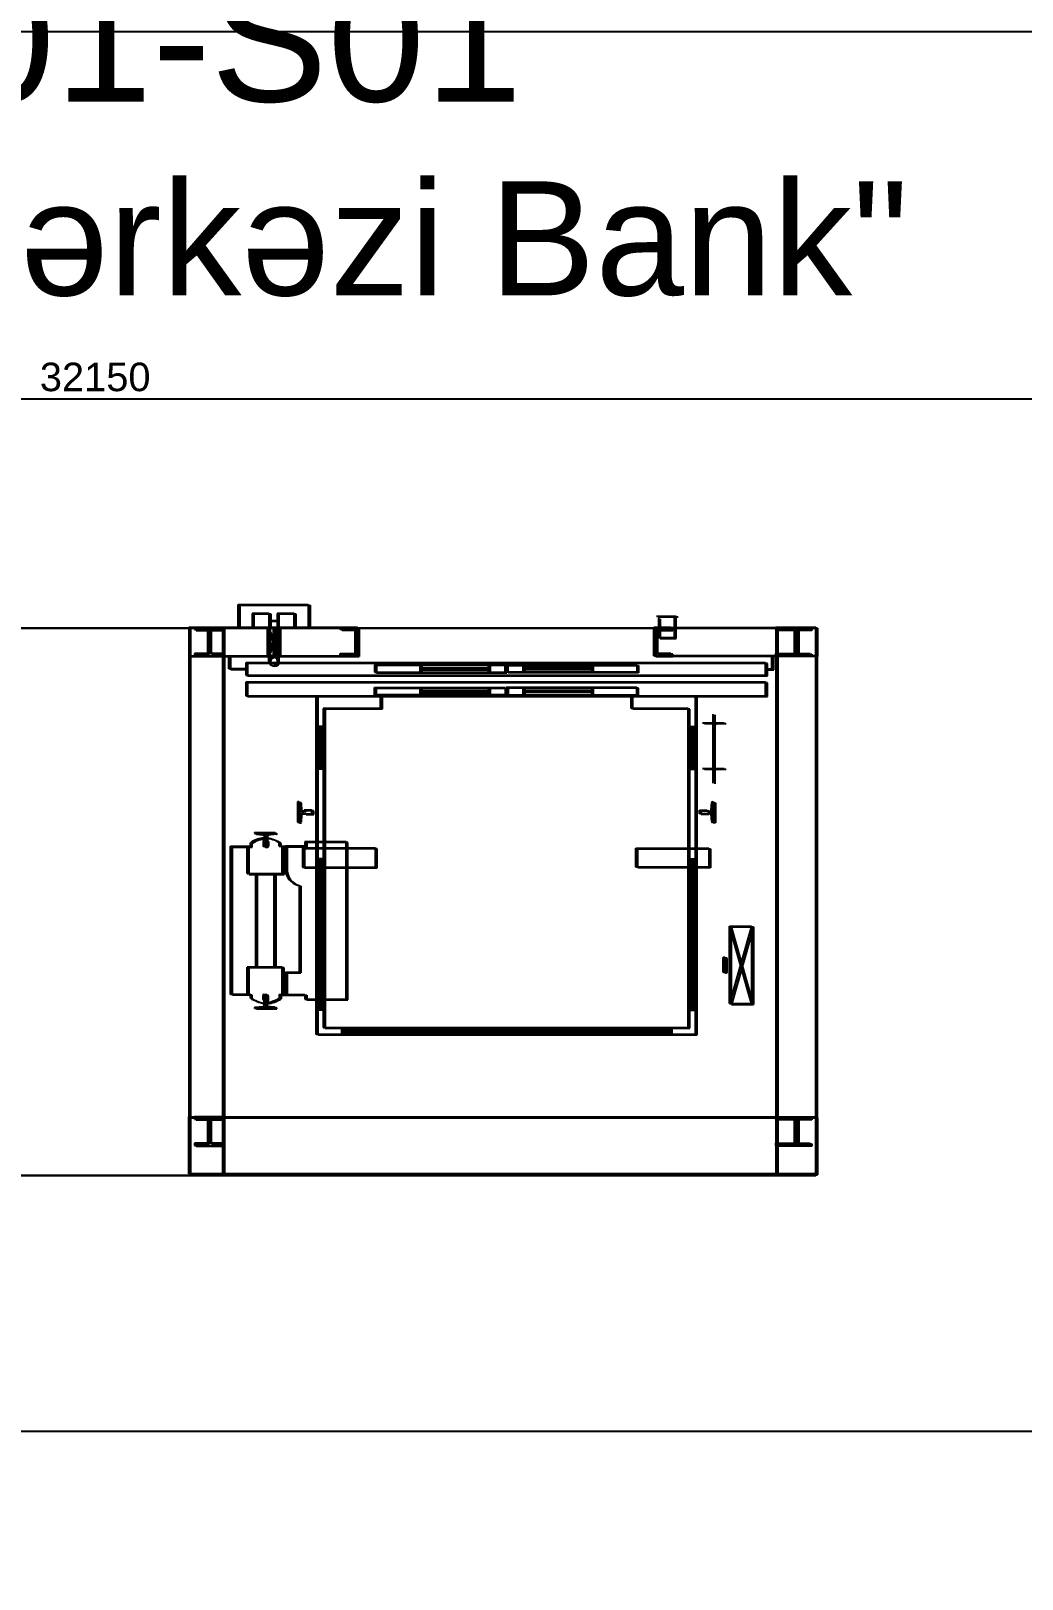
# Model space of a CAD drawing. Header units: millimetres. Extents: x 1179129 to 1254729, y -52846 to 614.
# Drawn here: x 1213480 to 1217827, y -29143 to -22354 of the extents above; entities that cross this region are included whole.
import ezdxf

# ---------------------------------------------------------------- set-up
doc = ezdxf.new("R2010")
doc.units = ezdxf.units.MM
doc.styles.get("Standard").update_dxf_attribs({"font": 'arial.ttf'})
doc.dimstyles.new('ISO-25', dxfattribs={"dimscale": 50, "dimtxt": 2.5, "dimasz": 2.5, "dimexe": 1.25, "dimexo": 0.625, "dimtad": 1, "dimdec": 0, "dimtxsty": 'Standard', "dimcen": 2.5, "dimazin": 3, "dimtfac": 1, "dimtdec": 0, "dimtmove": 0, "dimatfit": 3})

# ---------------------------------------------------------------- blocks, each defined once
blk = doc.blocks.new('*D562')
at = {"color": 0, "lineweight": -2, "transparency": 16777216}
for p, q in [((1186067.1, -29111.3), (1186067.1, -28430.9)), ((1229837.1, -28876.2), (1229837.1, -28430.9)), ((1186192.1, -28493.4), (1229712.1, -28493.4))]:
    blk.add_line(p, q, dxfattribs=at)
at = {"color": 0, "transparency": 16777216}
for points in [[(1186192.1, -28472.6), (1186192.1, -28514.2), (1186067.1, -28493.4)], [(1229712.1, -28472.6), (1229712.1, -28514.2), (1229837.1, -28493.4)]]:
    blk.add_solid(points, dxfattribs=at)
at = {"layer": 'Defpoints', "color": 0, "transparency": 16777216}
for p in [(1229837.1, -28493.4), (1229837.1, -28907.5), (1186067.1, -29142.6)]:
    blk.add_point(p, dxfattribs=at)
at = {"color": 0, "transparency": 16777216, "insert": (1207952.1, -28398.3), "char_height": 125, "attachment_point": 5}
blk.add_mtext('43770', dxfattribs=at)
blk = doc.blocks.new('*D575')
at = {"color": 0, "lineweight": -2, "transparency": 16777216}
for p, q in [((1197687.1, -24246.3), (1197687.1, -23904.6)), ((1229837.1, -24246.3), (1229837.1, -23904.6)), ((1197812.1, -23967.1), (1229712.1, -23967.1))]:
    blk.add_line(p, q, dxfattribs=at)
at = {"color": 0, "transparency": 16777216}
for points in [[(1197812.1, -23946.3), (1197812.1, -23987.9), (1197687.1, -23967.1)], [(1229712.1, -23946.3), (1229712.1, -23987.9), (1229837.1, -23967.1)]]:
    blk.add_solid(points, dxfattribs=at)
at = {"layer": 'Defpoints', "color": 0, "transparency": 16777216}
for p in [(1229837.1, -23967.1), (1197687.1, -24277.6), (1229837.1, -24277.6)]:
    blk.add_point(p, dxfattribs=at)
at = {"color": 0, "transparency": 16777216, "insert": (1213762.1, -23872), "char_height": 125, "attachment_point": 5}
blk.add_mtext('32150', dxfattribs=at)

msp = doc.modelspace()

# ---------------------------------------------------------------- linework, layer by layer
for p, q in [((1214389, -24969.4), (1214389, -24869.4)), ((1214389, -24869.4), (1214696.1, -24869.4)), ((1214397.3, -24972.6), (1214397.3, -24872.6)), ((1214397.3, -24872.6), (1214704.5, -24872.6)), ((1214525.2, -24908.3), (1214449.9, -24908.3)), ((1214449.9, -24908.3), (1214449.9, -24969.4)), ((1214533.6, -24911.5), (1214458.2, -24911.5)), ((1214458.2, -24911.5), (1214458.2, -24972.6)), ((1214525.2, -24969.7), (1214525.2, -24908.3)), ((1214533.6, -24972.9), (1214533.6, -24911.5)), ((1214635.2, -24908.3), (1214559.9, -24908.3)), ((1214559.9, -24908.3), (1214559.9, -24969.4)), ((1214643.6, -24911.5), (1214568.2, -24911.5)), ((1214568.2, -24911.5), (1214568.2, -24972.6)), ((1214635.2, -24969.4), (1214635.2, -24908.3)), ((1214643.6, -24972.6), (1214643.6, -24911.5)), ((1214696.1, -24869.4), (1214696.1, -24969.4)), ((1214704.5, -24872.6), (1214704.5, -24972.6)), ((1214180.4, -24972.6), (1213480.4, -24972.6)), ((1214912.1, -24969.4), (1214172.1, -24969.4)), ((1214172.1, -24969.4), (1214172.1, -25094.4)), ((1214322.1, -24969.4), (1214172.1, -24969.4)), ((1214172.1, -24969.4), (1214172.1, -27366.3)), ((1214920.4, -24972.6), (1214180.4, -24972.6)), ((1214180.4, -24972.6), (1214180.4, -25097.6)), ((1214330.4, -24972.6), (1214180.4, -24972.6)), ((1214180.4, -24972.6), (1214180.4, -27369.4)), ((1214322.1, -24969.4), (1214197.1, -24969.4)), ((1214197.1, -24969.4), (1214197.1, -24979.4)), ((1214197.1, -24979.4), (1214254.6, -24979.4)), ((1214330.4, -24972.6), (1214205.4, -24972.6)), ((1214205.4, -24972.6), (1214205.4, -24982.6)), ((1214254.6, -24979.4), (1214254.6, -25084.4)), ((1214264.6, -25084.4), (1214264.6, -24979.4)), ((1214264.6, -24979.4), (1214322.1, -24979.4)), ((1214322.1, -27366.3), (1214322.1, -24969.4)), ((1214322.1, -24979.4), (1214322.1, -24969.4)), ((1214330.4, -27369.4), (1214330.4, -24972.6)), ((1214330.4, -24982.6), (1214330.4, -24972.6)), ((1214517.1, -24969.4), (1214567.1, -24969.4)), ((1214517.1, -25094.4), (1214517.1, -24969.4)), ((1214517.1, -25094.4), (1214567.1, -24969.4)), ((1214567.1, -25094.4), (1214517.1, -24969.4)), ((1214523.1, -25094.4), (1214523.1, -24969.4)), ((1214559.9, -24941), (1214525.2, -24941)), ((1214525.4, -24972.6), (1214575.4, -24972.6)), ((1214525.4, -25097.6), (1214525.4, -24972.6)), ((1214525.4, -25097.6), (1214575.4, -24972.6)), ((1214575.4, -25097.6), (1214525.4, -24972.6)), ((1214531.4, -25097.6), (1214531.4, -24972.6)), ((1214568.2, -24944.2), (1214533.6, -24944.2)), ((1214542.6, -24969.4), (1214542.6, -25094.4)), ((1214550.9, -24972.6), (1214550.9, -25097.6)), ((1214561.1, -25094.4), (1214561.1, -24969.4)), ((1214567.1, -24969.4), (1214567.1, -25094.4)), ((1214569.4, -25097.6), (1214569.4, -24972.6)), ((1214575.4, -24972.6), (1214575.4, -25097.6)), ((1214837.1, -24979.4), (1214837.1, -24969.4)), ((1214837.1, -24969.4), (1214912.1, -24969.4)), ((1214902.1, -24979.4), (1214837.1, -24979.4)), ((1214845.4, -24982.6), (1214845.4, -24972.6)), ((1214845.4, -24972.6), (1214920.4, -24972.6)), ((1214902.1, -25084.4), (1214902.1, -24979.4)), ((1214912.1, -25094.4), (1214912.1, -24969.4)), ((1214912.1, -24969.4), (1214912.1, -25094.4)), ((1214920.4, -25097.6), (1214920.4, -24972.6)), ((1214920.4, -24972.6), (1214920.4, -25097.6)), ((1216212.1, -25094.4), (1216212.1, -24969.4)), ((1216212.1, -24969.4), (1216327.1, -24969.4)), ((1216287.1, -24969.4), (1216212.1, -24969.4)), ((1216212.1, -24969.4), (1216212.1, -25094.4)), ((1216220.4, -25097.6), (1216220.4, -24972.6)), ((1216220.4, -24972.6), (1216335.4, -24972.6)), ((1216295.4, -24972.6), (1216220.4, -24972.6)), ((1216220.4, -24972.6), (1216220.4, -25097.6)), ((1216222.1, -25084.4), (1216222.1, -24979.4)), ((1216222.1, -24979.4), (1216287.1, -24979.4)), ((1216310.8, -24922.1), (1216223.3, -24922.1)), ((1216310.8, -24922.1), (1216223.3, -24922.1)), ((1216319.1, -24925.2), (1216231.6, -24925.2)), ((1216319.1, -24925.2), (1216231.6, -24925.2)), ((1216232.1, -24928.5), (1216232.1, -25014.4)), ((1216240.4, -24931.6), (1216240.4, -25017.6)), ((1216287.1, -24979.4), (1216287.1, -24969.4)), ((1216295.4, -24982.6), (1216295.4, -24972.6)), ((1216302.1, -25014.4), (1216302.1, -24922.1)), ((1216310.4, -25017.6), (1216310.4, -24925.2)), ((1216327.1, -24969.4), (1216922.1, -24969.4)), ((1216335.4, -24972.6), (1216930.4, -24972.6)), ((1216922.1, -24969.4), (1216747.1, -24969.4)), ((1216747.1, -24969.4), (1216747.1, -27366.3)), ((1216747.1, -24979.4), (1216747.1, -24969.4)), ((1216747.1, -24969.4), (1216897.1, -24969.4)), ((1216829.6, -24979.4), (1216747.1, -24979.4)), ((1216930.4, -24972.6), (1216755.4, -24972.6)), ((1216755.4, -24972.6), (1216755.4, -27369.4)), ((1216755.4, -24982.6), (1216755.4, -24972.6)), ((1216755.4, -24972.6), (1216905.4, -24972.6)), ((1216829.6, -25084.4), (1216829.6, -24979.4)), ((1216897.1, -24979.4), (1216839.6, -24979.4)), ((1216839.6, -24979.4), (1216839.6, -25084.4)), ((1216897.1, -24969.4), (1216897.1, -24979.4)), ((1216905.4, -24972.6), (1216905.4, -24982.6)), ((1216922.1, -27366.3), (1216922.1, -24969.4)), ((1216922.1, -24969.4), (1216922.1, -25094.4)), ((1216930.4, -27369.4), (1216930.4, -24972.6)), ((1216930.4, -24972.6), (1216930.4, -25097.6)), ((1214205.4, -24982.6), (1214262.9, -24982.6)), ((1214262.9, -24982.6), (1214262.9, -25087.6)), ((1214272.9, -25087.6), (1214272.9, -24982.6)), ((1214272.9, -24982.6), (1214330.4, -24982.6)), ((1214910.4, -24982.6), (1214845.4, -24982.6)), ((1214910.4, -25087.6), (1214910.4, -24982.6)), ((1216230.4, -25087.6), (1216230.4, -24982.6)), ((1216230.4, -24982.6), (1216295.4, -24982.6)), ((1216232.1, -25014.4), (1216302.1, -25014.4)), ((1216240.4, -25017.6), (1216310.4, -25017.6)), ((1216837.9, -24982.6), (1216755.4, -24982.6)), ((1216837.9, -25087.6), (1216837.9, -24982.6)), ((1216905.4, -24982.6), (1216847.9, -24982.6)), ((1216847.9, -24982.6), (1216847.9, -25087.6)), ((1214172.1, -25094.4), (1214912.1, -25094.4)), ((1214180.4, -25097.6), (1214920.4, -25097.6)), ((1214254.6, -25084.4), (1214197.1, -25084.4)), ((1214197.1, -25084.4), (1214197.1, -25094.4)), ((1214197.1, -25094.4), (1214322.1, -25094.4)), ((1214262.9, -25087.6), (1214205.4, -25087.6)), ((1214205.4, -25087.6), (1214205.4, -25097.6)), ((1214205.4, -25097.6), (1214330.4, -25097.6)), ((1214322.1, -25084.4), (1214264.6, -25084.4)), ((1214330.4, -25087.6), (1214272.9, -25087.6)), ((1214322.1, -25094.4), (1214322.1, -25084.4)), ((1214330.4, -25097.6), (1214330.4, -25087.6)), ((1214348.9, -25151.9), (1214348.9, -25094.4)), ((1214357.2, -25155.1), (1214357.2, -25097.6)), ((1214567.1, -25094.4), (1214517.1, -25094.4)), ((1214523.1, -25118), (1214523.1, -25094.4)), ((1214575.4, -25097.6), (1214525.4, -25097.6)), ((1214531.4, -25121.2), (1214531.4, -25097.6)), ((1214561.1, -25118), (1214561.1, -25094.4)), ((1214569.4, -25121.2), (1214569.4, -25097.6)), ((1214837.1, -25084.4), (1214902.1, -25084.4)), ((1214837.1, -25094.4), (1214837.1, -25084.4)), ((1214912.1, -25094.4), (1214837.1, -25094.4)), ((1214845.4, -25087.6), (1214910.4, -25087.6)), ((1214845.4, -25097.6), (1214845.4, -25087.6)), ((1214920.4, -25097.6), (1214845.4, -25097.6)), ((1216922.1, -25094.4), (1216212.1, -25094.4)), ((1216212.1, -25094.4), (1216287.1, -25094.4)), ((1216930.4, -25097.6), (1216220.4, -25097.6)), ((1216220.4, -25097.6), (1216295.4, -25097.6)), ((1216287.1, -25084.4), (1216222.1, -25084.4)), ((1216295.4, -25087.6), (1216230.4, -25087.6)), ((1216287.1, -25094.4), (1216287.1, -25084.4)), ((1216295.4, -25097.6), (1216295.4, -25087.6)), ((1216729.4, -25151.9), (1216729.4, -25094.4)), ((1216737.8, -25155.1), (1216737.8, -25097.6)), ((1216747.1, -25094.4), (1216747.1, -25084.4)), ((1216747.1, -25084.4), (1216829.6, -25084.4)), ((1216897.1, -25094.4), (1216747.1, -25094.4)), ((1216755.4, -25097.6), (1216755.4, -25087.6)), ((1216755.4, -25087.6), (1216837.9, -25087.6)), ((1216905.4, -25097.6), (1216755.4, -25097.6)), ((1216839.6, -25084.4), (1216897.1, -25084.4)), ((1216847.9, -25087.6), (1216905.4, -25087.6)), ((1216897.1, -25084.4), (1216897.1, -25094.4)), ((1216905.4, -25087.6), (1216905.4, -25097.6)), ((1214422.1, -25151.9), (1214348.9, -25151.9)), ((1214430.4, -25155.1), (1214357.2, -25155.1)), ((1214422.1, -25124.4), (1214422.1, -25179.4)), ((1216702.1, -25124.4), (1214422.1, -25124.4)), ((1214422.1, -25179.4), (1216702.1, -25179.4)), ((1214430.4, -25127.6), (1214430.4, -25182.6)), ((1216710.4, -25127.6), (1214430.4, -25127.6)), ((1214430.4, -25182.6), (1216710.4, -25182.6)), ((1215559.6, -25133.4), (1214987.1, -25133.4)), ((1214987.1, -25133.4), (1214987.1, -25165.4)), ((1214987.1, -25165.4), (1215559.6, -25165.4)), ((1215567.9, -25136.6), (1214995.4, -25136.6)), ((1214995.4, -25136.6), (1214995.4, -25168.6)), ((1214995.4, -25168.6), (1215567.9, -25168.6)), ((1215186.1, -25133.4), (1215186.1, -25165.4)), ((1215186.1, -25146.9), (1215486.1, -25146.9)), ((1215486.1, -25149.4), (1215186.1, -25149.4)), ((1215186.1, -25151.9), (1215486.1, -25151.9)), ((1215194.4, -25136.6), (1215194.4, -25168.6)), ((1215194.4, -25150.1), (1215494.4, -25150.1)), ((1215494.4, -25152.6), (1215194.4, -25152.6)), ((1215194.4, -25155.1), (1215494.4, -25155.1)), ((1215486.1, -25133.4), (1215486.1, -25165.4)), ((1215494.4, -25136.6), (1215494.4, -25168.6)), ((1215559.6, -25165.4), (1215559.6, -25133.4)), ((1215564.6, -25165.4), (1215564.6, -25133.4)), ((1215564.6, -25133.4), (1216137.1, -25133.4)), ((1216137.1, -25165.4), (1215564.6, -25165.4)), ((1215567.9, -25168.6), (1215567.9, -25136.6)), ((1215572.9, -25168.6), (1215572.9, -25136.6)), ((1215572.9, -25136.6), (1216145.4, -25136.6)), ((1216145.4, -25168.6), (1215572.9, -25168.6)), ((1215638.1, -25133.4), (1215638.1, -25165.4)), ((1215938.1, -25146.9), (1215638.1, -25146.9)), ((1215938.1, -25149.4), (1215638.1, -25149.4)), ((1215938.1, -25151.9), (1215638.1, -25151.9)), ((1215646.4, -25136.6), (1215646.4, -25168.6)), ((1215946.4, -25150.1), (1215646.4, -25150.1)), ((1215946.4, -25152.6), (1215646.4, -25152.6)), ((1215946.4, -25155.1), (1215646.4, -25155.1)), ((1215938.1, -25133.4), (1215938.1, -25165.4)), ((1215946.4, -25136.6), (1215946.4, -25168.6)), ((1216137.1, -25133.4), (1216137.1, -25165.4)), ((1216145.4, -25136.6), (1216145.4, -25168.6)), ((1216702.1, -25179.4), (1216702.1, -25124.4)), ((1216702.1, -25151.9), (1216729.4, -25151.9)), ((1216710.4, -25182.6), (1216710.4, -25127.6)), ((1216710.4, -25155.1), (1216737.8, -25155.1)), ((1214422.1, -25209.4), (1214422.1, -25269.4)), ((1216702.1, -25209.4), (1214422.1, -25209.4)), ((1214430.4, -25212.6), (1214430.4, -25272.6)), ((1216710.4, -25212.6), (1214430.4, -25212.6)), ((1214987.1, -25233.4), (1215559.6, -25233.4)), ((1214987.1, -25265.4), (1214987.1, -25233.4)), ((1214995.4, -25236.6), (1215567.9, -25236.6)), ((1214995.4, -25268.6), (1214995.4, -25236.6)), ((1215186.1, -25233.4), (1215186.1, -25265.4)), ((1215186.1, -25246.9), (1215486.1, -25246.9)), ((1215486.1, -25249.4), (1215186.1, -25249.4)), ((1215186.1, -25251.9), (1215486.1, -25251.9)), ((1215194.4, -25236.6), (1215194.4, -25268.6)), ((1215194.4, -25250.1), (1215494.4, -25250.1)), ((1215494.4, -25252.6), (1215194.4, -25252.6)), ((1215486.1, -25233.4), (1215486.1, -25265.4)), ((1215494.4, -25236.6), (1215494.4, -25268.6)), ((1215559.6, -25233.4), (1215559.6, -25265.4)), ((1216137.1, -25233.4), (1215564.6, -25233.4)), ((1215564.6, -25233.4), (1215564.6, -25265.4)), ((1215567.9, -25236.6), (1215567.9, -25268.6)), ((1216145.4, -25236.6), (1215572.9, -25236.6)), ((1215572.9, -25236.6), (1215572.9, -25268.6)), ((1215638.1, -25233.4), (1215638.1, -25265.4)), ((1215938.1, -25246.9), (1215638.1, -25246.9)), ((1215938.1, -25249.4), (1215638.1, -25249.4)), ((1215938.1, -25251.9), (1215638.1, -25251.9)), ((1215646.4, -25236.6), (1215646.4, -25268.6)), ((1215946.4, -25250.1), (1215646.4, -25250.1)), ((1215946.4, -25252.6), (1215646.4, -25252.6)), ((1215938.1, -25233.4), (1215938.1, -25265.4)), ((1215946.4, -25236.6), (1215946.4, -25268.6)), ((1216137.1, -25265.4), (1216137.1, -25233.4)), ((1216145.4, -25268.6), (1216145.4, -25236.6)), ((1216702.1, -25269.4), (1216702.1, -25209.4)), ((1216710.4, -25272.6), (1216710.4, -25212.6)), ((1214422.1, -25269.4), (1216702.1, -25269.4)), ((1214430.4, -25272.6), (1216710.4, -25272.6)), ((1214731.1, -25912.4), (1214731.1, -25269.4)), ((1214739.4, -25915.6), (1214739.4, -25272.6)), ((1215559.6, -25265.4), (1214987.1, -25265.4)), ((1215567.9, -25268.6), (1214995.4, -25268.6)), ((1215012.1, -25269.4), (1215012.1, -25324.4)), ((1215020.4, -25272.6), (1215020.4, -25327.6)), ((1215194.4, -25255.1), (1215494.4, -25255.1)), ((1215564.6, -25265.4), (1216137.1, -25265.4)), ((1215572.9, -25268.6), (1216145.4, -25268.6)), ((1215946.4, -25255.1), (1215646.4, -25255.1)), ((1216112.1, -25324.4), (1216112.1, -25269.4)), ((1216120.4, -25327.6), (1216120.4, -25272.6)), ((1216393.1, -25269.4), (1216393.1, -26754.4)), ((1216401.4, -25272.6), (1216401.4, -26757.6)), ((1215012.1, -25324.4), (1214762.1, -25324.4)), ((1214762.1, -25324.4), (1214762.1, -25912.4)), ((1215020.4, -25327.6), (1214770.4, -25327.6)), ((1214770.4, -25327.6), (1214770.4, -25915.6)), ((1216362.1, -25324.4), (1216112.1, -25324.4)), ((1216370.4, -25327.6), (1216120.4, -25327.6)), ((1216362.1, -26724.4), (1216362.1, -25324.4)), ((1216370.4, -26727.6), (1216370.4, -25327.6)), ((1216473.1, -25652.6), (1216473.1, -25349.3)), ((1216481.4, -25655.8), (1216481.4, -25352.4)), ((1214762.1, -25404.4), (1214731.1, -25404.4)), ((1214770.4, -25407.6), (1214739.4, -25407.6)), ((1214741.6, -25404.4), (1214741.6, -25588.4)), ((1214746.6, -25404.4), (1214746.6, -25588.4)), ((1214749.9, -25407.6), (1214749.9, -25591.6)), ((1214751.6, -25404.4), (1214751.6, -25588.4)), ((1214754.9, -25407.6), (1214754.9, -25591.6)), ((1214759.9, -25407.6), (1214759.9, -25591.6)), ((1216362.1, -25404.4), (1216393.1, -25404.4)), ((1216370.4, -25407.6), (1216401.4, -25407.6)), ((1216372.6, -25404.4), (1216372.6, -25588.4)), ((1216377.6, -25404.4), (1216377.6, -25588.4)), ((1216380.9, -25407.6), (1216380.9, -25591.6)), ((1216382.6, -25404.4), (1216382.6, -25588.4)), ((1216385.9, -25407.6), (1216385.9, -25591.6)), ((1216390.9, -25407.6), (1216390.9, -25591.6)), ((1216520.6, -25389.4), (1216425.5, -25389.4)), ((1216528.9, -25392.6), (1216433.9, -25392.6)), ((1214762.1, -25588.4), (1214731.1, -25588.4)), ((1214770.4, -25591.6), (1214739.4, -25591.6)), ((1216362.1, -25588.4), (1216393.1, -25588.4)), ((1216370.4, -25591.6), (1216401.4, -25591.6)), ((1216520.6, -25589.4), (1216425.5, -25589.4)), ((1216528.9, -25592.6), (1216433.9, -25592.6)), ((1214655.2, -25734.9), (1214650.1, -25734.9)), ((1214650.1, -25734.9), (1214650.1, -25823.9)), ((1214660.5, -25771), (1214658.2, -25737.7)), ((1214658.2, -25821.2), (1214660.5, -25787.9)), ((1214663.5, -25738.1), (1214658.4, -25738.1)), ((1214658.4, -25738.1), (1214658.4, -25827.1)), ((1214674.7, -25774.7), (1214664.5, -25774.7)), ((1214664.5, -25784.2), (1214674.7, -25784.2)), ((1214668.9, -25774.1), (1214666.5, -25740.8)), ((1214666.5, -25824.3), (1214668.9, -25791)), ((1214683.1, -25777.8), (1214672.9, -25777.8)), ((1214672.9, -25787.3), (1214683.1, -25787.3)), ((1214711.1, -25771.5), (1214678.7, -25771.5)), ((1214678.7, -25787.4), (1214711.1, -25787.4)), ((1214719.4, -25774.6), (1214687, -25774.6)), ((1214687, -25790.5), (1214719.4, -25790.5)), ((1214712.1, -25772.5), (1214711.1, -25771.5)), ((1214711.1, -25787.4), (1214712.1, -25786.4)), ((1214712.1, -25786.4), (1214712.1, -25772.5)), ((1214720.4, -25775.6), (1214719.4, -25774.6)), ((1214719.4, -25790.5), (1214720.4, -25789.5)), ((1214720.4, -25789.5), (1214720.4, -25775.6)), ((1216412.1, -25772.5), (1216413.1, -25771.5)), ((1216412.1, -25786.4), (1216412.1, -25772.5)), ((1216413.1, -25787.4), (1216412.1, -25786.4)), ((1216413.1, -25771.5), (1216445.5, -25771.5)), ((1216445.5, -25787.4), (1216413.1, -25787.4)), ((1216420.4, -25775.6), (1216421.4, -25774.6)), ((1216420.4, -25789.5), (1216420.4, -25775.6)), ((1216421.4, -25790.5), (1216420.4, -25789.5)), ((1216421.4, -25774.6), (1216453.8, -25774.6)), ((1216453.8, -25790.5), (1216421.4, -25790.5)), ((1216449.4, -25774.7), (1216459.6, -25774.7)), ((1216459.6, -25784.2), (1216449.4, -25784.2)), ((1216457.7, -25777.8), (1216467.9, -25777.8)), ((1216467.9, -25787.3), (1216457.7, -25787.3)), ((1216463.6, -25771), (1216466, -25737.7)), ((1216466, -25821.2), (1216463.6, -25787.9)), ((1216468.9, -25734.9), (1216474.1, -25734.9)), ((1216471.9, -25774.1), (1216474.3, -25740.8)), ((1216474.3, -25824.3), (1216471.9, -25791)), ((1216474.1, -25734.9), (1216474.1, -25823.9)), ((1216477.3, -25738.1), (1216482.4, -25738.1)), ((1216482.4, -25738.1), (1216482.4, -25827.1)), ((1214650.1, -25823.9), (1214655.2, -25823.9)), ((1214658.4, -25827.1), (1214663.5, -25827.1)), ((1216474.1, -25823.9), (1216468.9, -25823.9)), ((1216482.4, -25827.1), (1216477.3, -25827.1)), ((1214356, -26579.4), (1214356, -25929.4)), ((1214356, -25929.4), (1214442.6, -25929.4)), ((1214429.3, -26049.4), (1214429.3, -25929.4)), ((1214442.6, -25929.4), (1214442.6, -25913.7)), ((1214450.9, -25932.6), (1214450.9, -25916.8)), ((1214461.1, -25869.4), (1214551.1, -25869.4)), ((1214461.1, -25869.4), (1214461.1, -25871.6)), ((1214462.8, -25873.6), (1214499.1, -25877.4)), ((1214469.4, -25872.6), (1214559.4, -25872.6)), ((1214469.4, -25872.6), (1214469.4, -25874.8)), ((1214471.2, -25876.8), (1214507.4, -25880.6)), ((1214498.1, -25907), (1214498.1, -25925.4)), ((1214500.1, -25905), (1214501.1, -25905)), ((1214502.1, -25929.4), (1214510.1, -25929.4)), ((1214503.1, -25881.4), (1214503.1, -25903)), ((1214506.4, -25910.1), (1214506.4, -25928.6)), ((1214508.4, -25908.1), (1214509.4, -25908.1)), ((1214509.1, -25881.4), (1214509.1, -25903)), ((1214511.1, -25905), (1214512.1, -25905)), ((1214511.4, -25884.6), (1214511.4, -25906.1)), ((1214549.3, -25873.6), (1214513.1, -25877.4)), ((1214514.1, -25907), (1214514.1, -25925.4)), ((1214517.4, -25884.6), (1214517.4, -25906.1)), ((1214519.4, -25908.1), (1214520.4, -25908.1)), ((1214557.6, -25876.8), (1214521.4, -25880.6)), ((1214522.4, -25910.1), (1214522.4, -25928.6)), ((1214551.1, -25869.4), (1214551.1, -25871.6)), ((1214559.4, -25872.6), (1214559.4, -25874.8)), ((1214569.6, -25929.4), (1214569.6, -25913.7)), ((1214569.6, -25929.4), (1214596.1, -25929.4)), ((1214577.9, -25932.6), (1214577.9, -25916.8)), ((1214582.8, -26049.4), (1214582.8, -25929.4)), ((1214596.1, -25929.4), (1214596.1, -26021.5)), ((1214681.8, -25929.4), (1214596.1, -25929.4)), ((1214862.1, -25909.4), (1214681.8, -25909.4)), ((1214681.8, -25909.4), (1214681.8, -25929.4)), ((1214870.4, -25912.6), (1214690.1, -25912.6)), ((1214690.1, -25912.6), (1214690.1, -25932.6)), ((1214731.1, -26596.4), (1214731.1, -25912.4)), ((1214739.4, -26599.6), (1214739.4, -25915.6)), ((1214762.1, -25912.4), (1214762.1, -26596.4)), ((1214770.4, -25915.6), (1214770.4, -26599.6)), ((1214862.1, -26599.4), (1214862.1, -25909.4)), ((1214870.4, -26602.6), (1214870.4, -25912.6)), ((1214364.4, -26582.6), (1214364.4, -25932.6)), ((1214364.4, -25932.6), (1214450.9, -25932.6)), ((1214437.6, -26052.6), (1214437.6, -25932.6)), ((1214510.4, -25932.6), (1214518.4, -25932.6)), ((1214577.9, -25932.6), (1214604.4, -25932.6)), ((1214591.1, -26052.6), (1214591.1, -25932.6)), ((1214604.4, -25932.6), (1214604.4, -26024.6)), ((1214690.1, -25932.6), (1214604.4, -25932.6)), ((1214991.1, -25937.9), (1214671.1, -25937.9)), ((1214671.1, -25937.9), (1214671.1, -26020.9)), ((1214999.4, -25941.1), (1214679.4, -25941.1)), ((1214679.4, -25941.1), (1214679.4, -26024.1)), ((1214762.1, -25984.4), (1214731.1, -25984.4)), ((1214770.4, -25987.6), (1214739.4, -25987.6)), ((1214741.6, -25984.4), (1214741.6, -26644.4)), ((1214746.6, -25984.4), (1214746.6, -26644.4)), ((1214749.9, -25987.6), (1214749.9, -26647.6)), ((1214751.6, -25984.4), (1214751.6, -26644.4)), ((1214754.9, -25987.6), (1214754.9, -26647.6)), ((1214759.9, -25987.6), (1214759.9, -26647.6)), ((1214991.1, -26020.9), (1214991.1, -25937.9)), ((1214999.4, -26024.1), (1214999.4, -25941.1)), ((1216133.1, -26020.9), (1216133.1, -25937.9)), ((1216133.1, -25937.9), (1216453.1, -25937.9)), ((1216141.4, -26024.1), (1216141.4, -25941.1)), ((1216141.4, -25941.1), (1216461.4, -25941.1)), ((1216362.1, -25984.4), (1216393.1, -25984.4)), ((1216370.4, -25987.6), (1216401.4, -25987.6)), ((1216372.6, -25984.4), (1216372.6, -26644.4)), ((1216377.6, -25984.4), (1216377.6, -26644.4)), ((1216380.9, -25987.6), (1216380.9, -26647.6)), ((1216382.6, -25984.4), (1216382.6, -26644.4)), ((1216385.9, -25987.6), (1216385.9, -26647.6)), ((1216390.9, -25987.6), (1216390.9, -26647.6)), ((1216453.1, -25937.9), (1216453.1, -26020.9)), ((1216461.4, -25941.1), (1216461.4, -26024.1)), ((1214429.3, -26049.4), (1214582.8, -26049.4)), ((1214437.6, -26052.6), (1214591.1, -26052.6)), ((1214466.1, -26459.4), (1214466.1, -26049.4)), ((1214474.4, -26462.6), (1214474.4, -26052.6)), ((1214546.1, -26049.4), (1214546.1, -26459.4)), ((1214554.4, -26052.6), (1214554.4, -26462.6)), ((1214671.1, -26020.9), (1214991.1, -26020.9)), ((1214679.4, -26024.1), (1214999.4, -26024.1)), ((1216453.1, -26020.9), (1216133.1, -26020.9)), ((1216461.4, -26024.1), (1216141.4, -26024.1)), ((1214656.1, -26100.9), (1214656.1, -26481.5)), ((1214664.4, -26104.1), (1214664.4, -26484.6)), ((1216544.2, -26619.4), (1216544.2, -26279.4)), ((1216544.2, -26279.4), (1216640.7, -26279.4)), ((1216640.7, -26279.4), (1216544.2, -26619.4)), ((1216640.7, -26619.4), (1216544.2, -26279.4)), ((1216544.2, -26279.4), (1216640.7, -26279.4)), ((1216552.5, -26622.6), (1216552.5, -26282.6)), ((1216552.5, -26282.6), (1216649, -26282.6)), ((1216649, -26282.6), (1216552.5, -26622.6)), ((1216649, -26622.6), (1216552.5, -26282.6)), ((1216552.5, -26282.6), (1216649, -26282.6)), ((1216640.7, -26279.4), (1216640.7, -26619.4)), ((1216649, -26282.6), (1216649, -26622.6)), ((1214582.8, -26459.4), (1214429.3, -26459.4)), ((1214429.3, -26579.4), (1214429.3, -26459.4)), ((1214591.1, -26462.6), (1214437.6, -26462.6)), ((1214437.6, -26582.6), (1214437.6, -26462.6)), ((1214582.8, -26579.4), (1214582.8, -26459.4)), ((1214591.1, -26582.6), (1214591.1, -26462.6)), ((1216515.6, -26480.3), (1216515.6, -26418.6)), ((1216519.9, -26480.3), (1216519.9, -26418.6)), ((1216523.9, -26483.4), (1216523.9, -26421.7)), ((1216524.2, -26418.6), (1216524.2, -26480.3)), ((1216528.2, -26483.4), (1216528.2, -26421.7)), ((1216532.5, -26421.7), (1216532.5, -26483.4)), ((1214596.1, -26481.5), (1214596.1, -26579.4)), ((1214596.1, -26481.5), (1214656.1, -26481.5)), ((1214604.4, -26484.6), (1214604.4, -26582.6)), ((1214604.4, -26484.6), (1214664.4, -26484.6)), ((1214442.6, -26579.4), (1214356, -26579.4)), ((1214450.9, -26582.6), (1214364.4, -26582.6)), ((1214442.6, -26595.2), (1214442.6, -26579.4)), ((1214450.9, -26598.3), (1214450.9, -26582.6)), ((1214498.1, -26601.9), (1214498.1, -26583.4)), ((1214500.1, -26603.9), (1214501.1, -26603.9)), ((1214502.1, -26579.4), (1214510.1, -26579.4)), ((1214503.1, -26627.4), (1214503.1, -26605.9)), ((1214506.4, -26605), (1214506.4, -26586.6)), ((1214508.4, -26607), (1214509.4, -26607)), ((1214509.1, -26627.4), (1214509.1, -26605.9)), ((1214510.4, -26582.6), (1214518.4, -26582.6)), ((1214511.1, -26603.9), (1214512.1, -26603.9)), ((1214511.4, -26630.6), (1214511.4, -26609)), ((1214514.1, -26601.9), (1214514.1, -26583.4)), ((1214517.4, -26630.6), (1214517.4, -26609)), ((1214519.4, -26607), (1214520.4, -26607)), ((1214522.4, -26605), (1214522.4, -26586.6)), ((1214569.6, -26579.4), (1214596.1, -26579.4)), ((1214569.6, -26579.4), (1214569.6, -26595.2)), ((1214577.9, -26582.6), (1214604.4, -26582.6)), ((1214577.9, -26582.6), (1214577.9, -26598.3)), ((1214596.1, -26579.4), (1214681.8, -26579.4)), ((1214604.4, -26582.6), (1214690.1, -26582.6)), ((1214681.8, -26579.4), (1214681.8, -26599.4)), ((1214681.8, -26599.4), (1214862.1, -26599.4)), ((1214690.1, -26582.6), (1214690.1, -26602.6)), ((1214690.1, -26602.6), (1214870.4, -26602.6)), ((1214731.1, -26754.4), (1214731.1, -26596.4)), ((1214739.4, -26757.6), (1214739.4, -26599.6)), ((1214762.1, -26596.4), (1214762.1, -26724.4)), ((1214770.4, -26599.6), (1214770.4, -26727.6)), ((1214461.1, -26639.4), (1214461.1, -26637.2)), ((1214461.1, -26639.4), (1214551.1, -26639.4)), ((1214462.8, -26635.2), (1214499.1, -26631.4)), ((1214469.4, -26642.6), (1214469.4, -26640.4)), ((1214469.4, -26642.6), (1214559.4, -26642.6)), ((1214471.2, -26638.4), (1214507.4, -26634.6)), ((1214549.3, -26635.2), (1214513.1, -26631.4)), ((1214557.6, -26638.4), (1214521.4, -26634.6)), ((1214551.1, -26639.4), (1214551.1, -26637.2)), ((1214559.4, -26642.6), (1214559.4, -26640.4)), ((1214762.1, -26644.4), (1214731.1, -26644.4)), ((1214770.4, -26647.6), (1214739.4, -26647.6)), ((1216362.1, -26644.4), (1216393.1, -26644.4)), ((1216370.4, -26647.6), (1216401.4, -26647.6)), ((1216544.2, -26619.4), (1216640.7, -26619.4)), ((1216552.5, -26622.6), (1216649, -26622.6)), ((1214762.1, -26724.4), (1216362.1, -26724.4)), ((1214770.4, -26727.6), (1216370.4, -26727.6)), ((1214842.1, -26724.4), (1214842.1, -26754.4)), ((1216282.1, -26734.4), (1214842.1, -26734.4)), ((1216282.1, -26739.4), (1214842.1, -26739.4)), ((1216282.1, -26744.4), (1214842.1, -26744.4)), ((1214850.4, -26727.6), (1214850.4, -26757.6)), ((1216290.4, -26737.6), (1214850.4, -26737.6)), ((1216290.4, -26742.6), (1214850.4, -26742.6)), ((1216282.1, -26724.4), (1216282.1, -26754.4)), ((1216290.4, -26727.6), (1216290.4, -26757.6)), ((1216393.1, -26754.4), (1214731.1, -26754.4)), ((1216401.4, -26757.6), (1214739.4, -26757.6)), ((1216290.4, -26747.6), (1214850.4, -26747.6)), ((1214172.1, -27116.3), (1216922.1, -27116.3)), ((1214172.1, -27366.3), (1214172.1, -27116.3)), ((1214180.4, -27119.4), (1216930.4, -27119.4)), ((1214180.4, -27369.4), (1214180.4, -27119.4)), ((1214322.1, -27116.3), (1214197.1, -27116.3)), ((1214197.1, -27116.3), (1214197.1, -27126.3)), ((1214197.1, -27126.3), (1214254.6, -27126.3)), ((1214330.4, -27119.4), (1214205.4, -27119.4)), ((1214205.4, -27119.4), (1214205.4, -27129.4)), ((1214205.4, -27129.4), (1214262.9, -27129.4)), ((1214254.6, -27126.3), (1214254.6, -27231.3)), ((1214262.9, -27129.4), (1214262.9, -27234.4)), ((1214264.6, -27231.3), (1214264.6, -27126.3)), ((1214264.6, -27126.3), (1214322.1, -27126.3)), ((1214272.9, -27234.4), (1214272.9, -27129.4)), ((1214272.9, -27129.4), (1214330.4, -27129.4)), ((1214322.1, -27126.3), (1214322.1, -27116.3)), ((1214330.4, -27129.4), (1214330.4, -27119.4)), ((1216747.1, -27126.3), (1216747.1, -27116.3)), ((1216747.1, -27116.3), (1216897.1, -27116.3)), ((1216829.6, -27126.3), (1216747.1, -27126.3)), ((1216755.4, -27129.4), (1216755.4, -27119.4)), ((1216755.4, -27119.4), (1216905.4, -27119.4)), ((1216837.9, -27129.4), (1216755.4, -27129.4)), ((1216829.6, -27231.3), (1216829.6, -27126.3)), ((1216837.9, -27234.4), (1216837.9, -27129.4)), ((1216897.1, -27126.3), (1216839.6, -27126.3)), ((1216839.6, -27126.3), (1216839.6, -27231.3)), ((1216905.4, -27129.4), (1216847.9, -27129.4)), ((1216847.9, -27129.4), (1216847.9, -27234.4)), ((1216897.1, -27116.3), (1216897.1, -27126.3)), ((1216905.4, -27119.4), (1216905.4, -27129.4)), ((1216922.1, -27116.3), (1216922.1, -27366.3)), ((1216930.4, -27119.4), (1216930.4, -27369.4)), ((1214254.6, -27231.3), (1214197.1, -27231.3)), ((1214197.1, -27231.3), (1214197.1, -27241.3)), ((1214197.1, -27241.3), (1214322.1, -27241.3)), ((1214262.9, -27234.4), (1214205.4, -27234.4)), ((1214205.4, -27234.4), (1214205.4, -27244.4)), ((1214205.4, -27244.4), (1214330.4, -27244.4)), ((1214322.1, -27231.3), (1214264.6, -27231.3)), ((1214330.4, -27234.4), (1214272.9, -27234.4)), ((1214322.1, -27241.3), (1214322.1, -27231.3)), ((1214330.4, -27244.4), (1214330.4, -27234.4)), ((1216747.1, -27241.3), (1216747.1, -27231.3)), ((1216747.1, -27231.3), (1216829.6, -27231.3)), ((1216897.1, -27241.3), (1216747.1, -27241.3)), ((1216755.4, -27244.4), (1216755.4, -27234.4)), ((1216755.4, -27234.4), (1216837.9, -27234.4)), ((1216905.4, -27244.4), (1216755.4, -27244.4)), ((1216839.6, -27231.3), (1216897.1, -27231.3)), ((1216847.9, -27234.4), (1216905.4, -27234.4)), ((1216897.1, -27231.3), (1216897.1, -27241.3)), ((1216905.4, -27234.4), (1216905.4, -27244.4)), ((1214172.1, -27366.3), (1214322.1, -27366.3)), ((1216922.1, -27366.3), (1214172.1, -27366.3)), ((1214180.4, -27369.4), (1214330.4, -27369.4)), ((1216930.4, -27369.4), (1214180.4, -27369.4)), ((1216747.1, -27366.3), (1216922.1, -27366.3)), ((1216755.4, -27369.4), (1216930.4, -27369.4))]:
    msp.add_line(p, q)
msp.add_lwpolyline([(1222397.1, -19357.6), (1222397.1, -22357.6), (1212007.1, -22357.6), (1212007.1, -22257.6)])
at = {"color": 1, "lineweight": 30}
msp.add_lwpolyline([(1216922.1, -27372.6), (1216922.1, -24972.6), (1210722.1, -24972.6), (1210722.1, -27372.6), (1216922.1, -27372.6)], dxfattribs=at)
for centre in [(1216473.1, -25389.4), (1216481.4, -25392.6), (1216473.1, -25589.4), (1216481.4, -25592.6)]:
    msp.add_circle(centre, 3)
for centre, radius, start, end in [((1214542.1, -25118), 19, 0, 180), ((1214550.4, -25121.2), 19, 0, 180), ((1214542.1, -25118), 19, 180, 0), ((1214550.4, -25121.2), 19, 180, 0), ((1214655.2, -25737.9), 3, 4.11307, 90), ((1214664.5, -25770.7), 4, 184.11307, 270), ((1214664.5, -25788.2), 4, 90, 175.88693), ((1214663.5, -25741.1), 3, 4.11307, 90), ((1214672.9, -25773.8), 4, 184.11307, 270), ((1214672.9, -25791.3), 4, 90, 175.88693), ((1214674.7, -25770.7), 4, 270, 348.31681), ((1214674.7, -25788.2), 4, 11.68319, 90), ((1214683.1, -25773.8), 4, 270, 348.31681), ((1214683.1, -25791.3), 4, 11.68319, 90), ((1216449.4, -25770.7), 4, 191.68319, 270), ((1216449.4, -25788.2), 4, 90, 168.31681), ((1216457.7, -25773.8), 4, 191.68319, 270), ((1216457.7, -25791.3), 4, 90, 168.31681), ((1216459.6, -25770.7), 4, 270, 355.88693), ((1216459.6, -25788.2), 4, 4.11307, 90), ((1216468.9, -25737.9), 3, 90, 175.88693), ((1216467.9, -25773.8), 4, 270, 355.88693), ((1216467.9, -25791.3), 4, 4.11307, 90), ((1216477.3, -25741.1), 3, 90, 175.88693), ((1214655.2, -25820.9), 3, 270, 355.88693), ((1214663.5, -25824.1), 3, 270, 355.88693), ((1216468.9, -25820.9), 3, 184.11307, 270), ((1216477.3, -25824.1), 3, 184.11307, 270), ((1214522.5, -26042.9), 151.9, 97.36246, 121.76511), ((1214530.9, -26046), 151.9, 97.36246, 121.76511), ((1214463.1, -25871.6), 2, 180, 263.99099), ((1214471.4, -25874.8), 2, 180, 263.99099), ((1214500.1, -25907), 2, 90, 180), ((1214502.1, -25925.4), 4, 180, 270), ((1214499.1, -25881.4), 4, 0, 90), ((1214499.1, -25881.4), 4, 0, 90), ((1214501.1, -25903), 2, 270, 0), ((1214508.4, -25910.1), 2, 90, 180), ((1214510.4, -25928.6), 4, 180, 270), ((1214507.4, -25884.6), 4, 0, 90), ((1214507.4, -25884.6), 4, 0, 90), ((1214513.1, -25881.4), 4, 90, 180), ((1214513.1, -25881.4), 4, 90, 180), ((1214489.6, -26042.9), 151.9, 58.23489, 82.63754), ((1214511.1, -25903), 2, 180, 270), ((1214509.4, -25906.1), 2, 270, 0), ((1214510.1, -25925.4), 4, 270, 0), ((1214512.1, -25907), 2, 0, 90), ((1214521.4, -25884.6), 4, 90, 180), ((1214521.4, -25884.6), 4, 90, 180), ((1214497.9, -26046), 151.9, 58.23489, 82.63754), ((1214519.4, -25906.1), 2, 180, 270), ((1214518.4, -25928.6), 4, 270, 0), ((1214520.4, -25910.1), 2, 0, 90), ((1214549.1, -25871.6), 2, 276.00901, 0), ((1214557.4, -25874.8), 2, 276.00901, 0), ((1214669.1, -26028.7), 73.4, 174.35555, 259.75635), ((1214677.4, -26031.8), 73.4, 174.35555, 259.75635), ((1216517.7, -26418.6), 2.15, 90, 180), ((1216517.7, -26418.6), 2.15, 0, 90), ((1216522, -26418.6), 2.15, 90, 180), ((1216522, -26418.6), 2.15, 0, 90), ((1216526.1, -26421.7), 2.15, 90, 180), ((1216526.1, -26421.7), 2.15, 0, 90), ((1216530.4, -26421.7), 2.15, 90, 180), ((1216530.4, -26421.7), 2.15, 0, 90), ((1216517.7, -26480.3), 2.15, 180, 270), ((1216517.7, -26480.3), 2.15, 270, 0), ((1216522, -26480.3), 2.15, 180, 270), ((1216522, -26480.3), 2.15, 270, 0), ((1216526.1, -26483.4), 2.15, 180, 270), ((1216526.1, -26483.4), 2.15, 270, 0), ((1216530.4, -26483.4), 2.15, 180, 270), ((1216530.4, -26483.4), 2.15, 270, 0), ((1214522.5, -26466), 151.9, 238.23489, 262.63754), ((1214530.9, -26469.1), 151.9, 238.23489, 262.63754), ((1214502.1, -26583.4), 4, 90, 180), ((1214500.1, -26601.9), 2, 180, 270), ((1214501.1, -26605.9), 2, 0, 90), ((1214510.4, -26586.6), 4, 90, 180), ((1214508.4, -26605), 2, 180, 270), ((1214489.6, -26466), 151.9, 277.36246, 301.76511), ((1214511.1, -26605.9), 2, 90, 180), ((1214509.4, -26609), 2, 0, 90), ((1214510.1, -26583.4), 4, 0, 90), ((1214512.1, -26601.9), 2, 270, 0), ((1214497.9, -26469.1), 151.9, 277.36246, 301.76511), ((1214519.4, -26609), 2, 90, 180), ((1214518.4, -26586.6), 4, 0, 90), ((1214520.4, -26605), 2, 270, 0), ((1214463.1, -26637.2), 2, 96.00901, 180), ((1214471.4, -26640.4), 2, 96.00901, 180), ((1214499.1, -26627.4), 4, 270, 0), ((1214499.1, -26627.4), 4, 270, 0), ((1214507.4, -26630.6), 4, 270, 0), ((1214507.4, -26630.6), 4, 270, 0), ((1214513.1, -26627.4), 4, 180, 270), ((1214513.1, -26627.4), 4, 180, 270), ((1214521.4, -26630.6), 4, 180, 270), ((1214521.4, -26630.6), 4, 180, 270), ((1214549.1, -26637.2), 2, 0, 83.99099), ((1214557.4, -26640.4), 2, 0, 83.99099)]:
    msp.add_arc(centre, radius, start, end)

# ---------------------------------------------------------------- texts
at = {"color": 1, "insert": (1212603.4, -22113.6), "char_height": 550, "attachment_point": 1}
msp.add_mtext('U01-S01', dxfattribs=at)
at = {"color": 1, "lineweight": 30, "insert": (1212603.4, -23013.6), "char_height": 500, "attachment_point": 1}
msp.add_mtext_dynamic_manual_height_columns('\\A1;{\\C256;\\c0;"M\\fArial|b0|i0|c238|p34;ə\\fArial|b0|i0|c204|p34;rk\\fArial|b0|i0|c238|p34;ə\\fArial|b0|i0|c204|p34;zi \\fArial|b0|i0|c238|p34;B\\fArial|b0|i0|c204|p34;ank"   }', width=28969.241, gutter_width=12.5, heights=[-508.2], dxfattribs=at)

# ---------------------------------------------------------------- dimensions: what is measured, and where the dimension line sits
at = {"color": 1}
for base, p1, p2, picture, middle in [((1229837.1, -23967.1), (1197687.1, -24277.6), (1229837.1, -24277.6), '*D575', (1213762.1, -23872)), ((1229837.1, -28493.4), (1186067.1, -29142.6), (1229837.1, -28907.5), '*D562', (1207952.1, -28398.3))]:
    dim = msp.add_linear_dim(base=base, p1=p1, p2=p2, dimstyle='ISO-25', dxfattribs=at)
    dim.commit()
    dim.dimension.update_dxf_attribs({"geometry": picture, "text_midpoint": middle})

doc.saveas('drawing.dxf')
